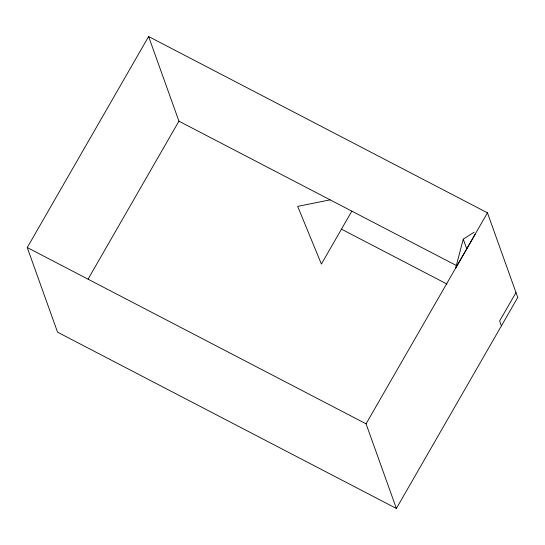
<?xml version="1.0" encoding="UTF-8"?>
<svg xmlns="http://www.w3.org/2000/svg" width="545" height="545" viewBox="0 0 545 545"><rect width="100%" height="100%" fill="white"/><g stroke="black" fill="none" stroke-linecap="round" stroke-linejoin="round"><path stroke-width="0.82" d="M474.259 232.095L463.264 239.166L455.593 268.31L475.172 234.275M27.25 247.546L148.621 36.535L487.448 212.816L517.75 297.454L396.379 508.465L57.552 332.184L27.25 247.546L366.07 423.826L396.379 508.465M88.113 279.06L178.93 121.174L148.621 36.535M351.838 211.133L321.4 264.053L297.672 206.371L330.147 199.852M366.07 423.826L487.448 212.816M515.979 292.563L499.642 320.964L501.386 325.842M178.93 121.174L456.703 265.694M341.47 229.159L447.009 284.068M463.264 239.166L466.752 248.915"/></g></svg>
